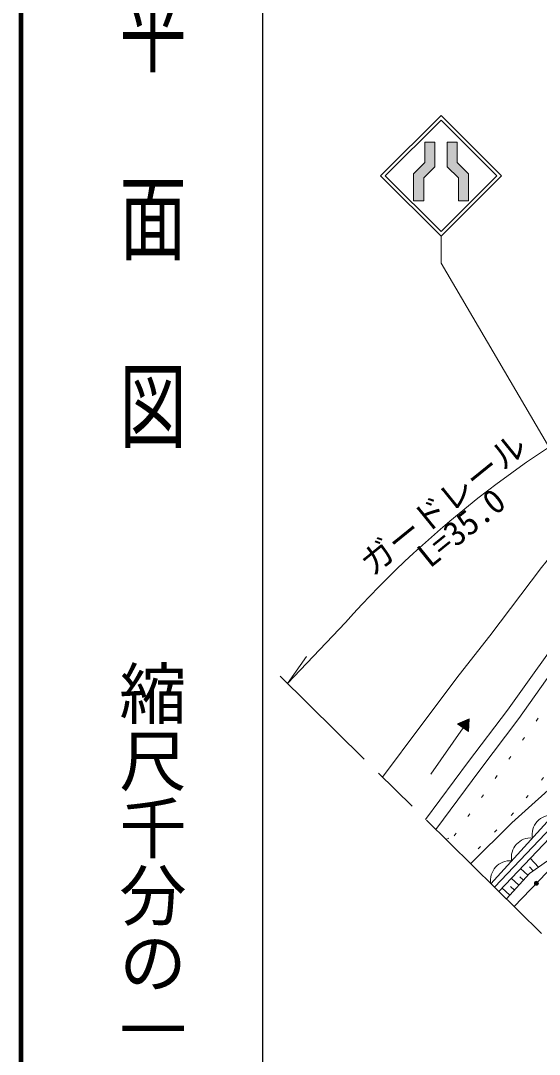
# Model space of a CAD drawing. Units: millimetres, scale not verified. Extents: x 40000 to 680000, y 20000 to 380000.
# Drawn here: x 40000 to 78584, y 261645 to 338566 of the extents above; entities that cross this region are included whole.
import ezdxf
from ezdxf.enums import TextEntityAlignment as Align

# ---------------------------------------------------------------- set-up
doc = ezdxf.new("R2010")
doc.units = ezdxf.units.MM
doc.header["$LTSCALE"] = 1000
doc.linetypes.add('CHAIN', pattern=[18.5, 12, -1.5, 3.5, -1.5])
doc.linetypes.add('DOTTED', pattern=[1.75, 0.25, -1.5])
for name, color, linetype, lineweight in [('M-BGD', 7, 'Continuous', 13), ('M-BMK', 2, 'CHAIN', 13), ('M-STR-HTXT', 7, 'Continuous', 13), ('M-STR-STRC', 7, 'Continuous', 13), ('M-TTL', 2, 'Continuous', 140), ('M-TTL-BAND', 7, 'Continuous', 25)]:
    doc.layers.add(name, color=color, linetype=linetype, lineweight=lineweight)
doc.styles.add('@ＭＳ ゴシック', font='')
doc.styles.add('ＭＳ ゴシック', font='')
doc.styles.get('@ＭＳ ゴシック').set_extended_font_data('@MS Gothic')
doc.styles.get('ＭＳ ゴシック').set_extended_font_data('MS Gothic')

msp = doc.modelspace()

# ---------------------------------------------------------------- hatches: boundary and pattern name
at = {"layer": 'M-BGD'}
for points in [[(73319, 285658), (73366, 286600), (72498, 286229)], [(78213, 274376, -0.41421), (78363, 274526, -0.41421), (78513, 274376, -1)]]:
    msp.add_hatch(color=256, dxfattribs=at).paths.add_polyline_path(points)
at = {"layer": 'M-STR-STRC'}
for points in [[(69232, 327175), (69232, 325156), (69982, 325156), (69982, 326865), (70815, 327698), (70815, 329520), (70065, 329520), (70065, 328009)], [(73315, 327175), (72482, 328009), (72482, 329520), (71732, 329520), (71732, 327698), (72565, 326865), (72565, 325156), (73315, 325156)]]:
    msp.add_hatch(color=256, dxfattribs=at).paths.add_polyline_path(points)

# ---------------------------------------------------------------- linework, layer by layer
at = {"layer": 'M-BGD'}
for p, q in [((73366, 286600), (72498, 286229)), ((72498, 286229), (73319, 285658)), ((73366, 286600), (73319, 285658)), ((72909, 285944), (70511, 282495)), ((78531, 275580), (77914, 276245)), ((77735, 274981), (77185, 275478)), ((78121, 275295), (77865, 275590)), ((77065, 274239), (76495, 274753)), ((77400, 274610), (77125, 274858)), ((76395, 273496), (75806, 274028)), ((76730, 273867), (76445, 274124))]:
    msp.add_line(p, q, dxfattribs=at)
for points in [[(66924, 282276), (69757, 286092), (72628, 289893), (74901, 292793), (78753, 297875), (81962, 301847), (84028, 304255), (86490, 307215), (88418, 309593), (92123, 314237), (95787, 318596), (99733, 322522), (104364, 326556), (108465, 329774), (113248, 333384), (116411, 335493), (119482, 337463), (122256, 339065), (123222, 339474)], [(70126, 279124), (73319, 283425), (76218, 287261), (78192, 290038), (81674, 294867), (84904, 299003), (86944, 301608), (88826, 303997), (91179, 306813), (94502, 310979), (98074, 315009), (102292, 319345), (106234, 323457), (109381, 326025), (114943, 329609), (118324, 331922), (121260, 333791), (124005, 335216), (125436, 336008)], [(70882, 278380), (74159, 282795), (77064, 286640), (79046, 289427), (85331, 298143), (87119, 300813), (88995, 302934), (94883, 310378), (98346, 314190), (102447, 318701), (106687, 322831), (109867, 325383), (115076, 328793), (118517, 330998), (121912, 333032), (124400, 334140), (125591, 334476)], [(73474, 275828), (76527, 278879), (80477, 282416), (83783, 285590), (89610, 290398), (92964, 292948), (95038, 295078), (96938, 296561), (99989, 298026), (100915, 298762), (102322, 300396)], [(74981, 274345), (81159, 281141), (86283, 286277), (96789, 293826), (101186, 295045)], [(75563, 273772), (84537, 283208), (87989, 286545), (94301, 290817), (96854, 292867), (101539, 293563), (101473, 294008), (96668, 293295), (94033, 291179), (87704, 286896), (84217, 283525), (75242, 274088)], [(76135, 273208), (77844, 275102), (80285, 276801), (83873, 280681), (88027, 284288), (92252, 287270), (98015, 290758), (103859, 292723)], [(76702, 272650), (81563, 277702), (86333, 282309), (91364, 286163), (94948, 288601), (98219, 290532), (103759, 292581)]]:
    msp.add_lwpolyline(points, dxfattribs=at)
at = {"layer": 'M-BGD', "linetype": 'DOTTED'}
msp.add_lwpolyline([(71632, 277642), (72242, 277912), (79201, 287628), (87069, 297775), (90638, 302934), (92503, 304592), (93041, 304692), (93768, 304704), (94946, 303697), (96052, 302391), (96086, 301385), (95397, 300016), (93881, 298079), (92112, 294991), (91674, 293814), (90402, 292393), (87990, 290366), (85606, 288694), (83551, 286879), (81940, 285732), (80031, 283581), (76657, 279606), (73202, 276096)], dxfattribs=at)
at = {"layer": 'M-BGD'}
msp.add_circle((78363, 274376), 150, dxfattribs=at)
for centre in [(79493, 278000), (77949, 276301), (76404, 274602)]:
    msp.add_arc(centre, 1447, 85.21232, 190.23947, dxfattribs=at)
at = {"layer": 'M-BMK'}
msp.add_line((105110, 244684), (59293, 289789), dxfattribs=at)
at = {"layer": 'M-STR-HTXT'}
for p, q in [((91424, 286148), (71274, 320521)), ((64158, 293785), (59850, 289241)), ((59850, 289241), (61274, 291240))]:
    msp.add_line(p, q, dxfattribs=at)
msp.add_arc((121884, 242074), 77500, 116.81077, 138.14588, dxfattribs=at)
at = {"layer": 'M-STR-STRC'}
for p, q in [((66774, 327021), (71274, 331521)), ((67128, 327021), (71274, 331167)), ((75775, 327020), (71274, 331521)), ((75421, 327020), (71274, 331167)), ((70065, 329520), (70815, 329520)), ((70065, 329520), (70065, 328009)), ((70815, 329520), (70815, 327698)), ((71732, 329520), (71732, 327698)), ((71732, 329520), (72482, 329520)), ((72482, 329520), (72482, 328009)), ((69232, 327175), (70065, 328009)), ((69982, 326865), (70815, 327698)), ((72565, 326865), (71732, 327698)), ((73315, 327175), (72482, 328009)), ((66774, 327021), (71274, 322520)), ((67128, 327021), (71274, 322873)), ((69232, 327175), (69232, 325156)), ((71274, 322873), (75421, 327020)), ((71275, 322520), (75775, 327020)), ((73315, 327175), (73315, 325156)), ((69982, 326865), (69982, 325156)), ((72565, 326865), (72565, 325156)), ((69232, 325156), (69982, 325156)), ((72565, 325156), (73315, 325156)), ((71274, 322520), (71274, 320521))]:
    msp.add_line(p, q, dxfattribs=at)
for points in [[(70065, 328009), (70065, 329520), (70815, 329520), (70815, 327698), (69982, 326865), (69982, 325156), (69232, 325156), (69232, 327175)], [(71732, 329520), (72482, 329520), (72482, 328009), (73315, 327175), (73315, 325156), (72565, 325156), (72565, 326865), (71732, 327698)]]:
    msp.add_lwpolyline(points, close=True, dxfattribs=at)
at = {"layer": 'M-TTL'}
msp.add_line((40000, 380000), (40000, 20000), dxfattribs=at)
at = {"layer": 'M-TTL-BAND'}
msp.add_line((58000, 370000), (58000, 20000), dxfattribs=at)

# ---------------------------------------------------------------- texts
at = {"layer": 'M-STR-HTXT', "style": 'ＭＳ ゴシック'}
msp.add_text('ガードレール', height=1833, rotation=39.018, dxfattribs=at).set_placement((72342, 301470), align=Align.BOTTOM_CENTER)
msp.add_text('L=35.0', height=1833, rotation=39.018, dxfattribs=at).set_placement((72193, 301547), align=Align.TOP_CENTER)
at = {"layer": 'M-TTL-BAND', "style": '@ＭＳ ゴシック', "width": 1.4}
msp.add_text('平  面  図', height=3666, rotation=270, dxfattribs=at).set_placement((49777, 306475), align=Align.MIDDLE_RIGHT)
at = {"layer": 'M-TTL-BAND', "style": '@ＭＳ ゴシック'}
msp.add_text('縮尺千分の一', height=3666, rotation=270, dxfattribs=at).set_placement((49777, 261030), align=Align.MIDDLE_RIGHT)

doc.saveas('drawing.dxf')
